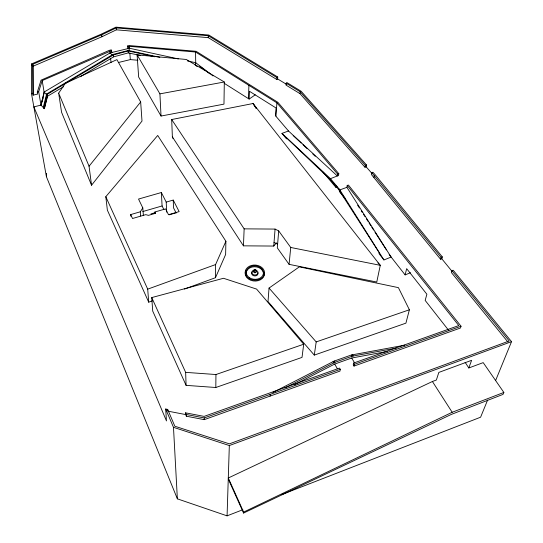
<?xml version="1.0" encoding="UTF-8"?>
<svg xmlns="http://www.w3.org/2000/svg" width="543" height="543" viewBox="0 0 543 543"><rect width="100%" height="100%" fill="white"/><g stroke="black" fill="none" stroke-linecap="round" stroke-linejoin="round"><path stroke-width="0.81" d="M33.089 95.168L32.777 64.291L101.738 34.82L116.216 27.91L208.274 35.729L276.93 77.574L276.801 79.488L208.274 37.643L116.385 29.824L101.935 36.741L33.109 66.219L33.089 95.168L37.643 94.041L37.311 92.113L41.064 80.147L109.387 50.316L111.322 49.847L111.878 52.474L111.505 51.768M242.836 509.721L227.076 515.85L177.364 498.841L46.42 176.713L31.467 93.559L31.535 63.925L101.079 34.236L115.937 27.15L208.817 35.037L277.738 76.997L277.609 78.911L276.801 79.488M184.484 289.066L215.483 277.697L215.591 264.563L225.895 241.268L157.708 135.451L105.804 196.709L107.371 210.148L148.714 302.179L152.685 300.72M215.815 387.498L215.944 374.534L303.713 344.221L256.588 289.086L223.492 278.281L151.735 297.578L152.726 311.112L186.079 385.36L215.815 387.498L302.017 357.396L303.713 344.221M224.313 81.986L223.974 104.134L161.027 116.046L138.655 77.045L137.101 54.863L186.297 59.479L224.313 81.986L159.92 93.858L137.101 54.863M225.895 241.268L225.63 254.504L215.483 277.697M227.076 515.85L229.329 445.545L511.533 341.642L453.201 270.244L451.925 270.672L451.376 272.518L507.99 342.09M248.395 98.609L248.925 85.36M224.232 83.31L249.149 99.084L249.468 91.292L276.041 107.982L275.505 115.768L288.503 130.985L337.325 175.966L338.54 175.599L338.812 173.706L277.887 102.328L196.125 51.3L129.214 45.551L127.714 45.911L128.25 48.531L127.714 45.911M276.468 242.823L273.753 246.054L243.447 245.843L244.146 228.854L171.697 119.528L253.058 103.516L380.276 265.323L376.761 282.041L289.073 264.346L277.31 247.873L278.702 230.904L275.07 229.078L244.146 228.854M468.819 367.971L483.202 362.622L503.856 392.433L503.008 394.401L451.423 414.37L243.563 513.067L243.624 512.09L228.291 477.996L432.404 381.498L436.362 380.032L438.832 372.417L471.609 360.308L468.819 367.971L465.107 362.296M275.98 116.073L276.896 102.831L195.568 52.019L129.309 46.325L128.1 46.617M269.043 288.061L268.011 301.609L314.282 355.102L405.913 323.153L409.388 309.781L398.406 287.641L299.336 266.857L269.043 288.061L316.196 341.914L314.282 355.102M286.168 83.201L286.018 85.115L300.001 93.654L364.971 167.224L366.165 166.871L366.491 164.97L301.141 91.251L286.86 82.556L286.168 83.201L300.177 91.747L365.296 165.323L364.971 167.224M273.753 246.054L275.07 229.078M270.088 396.098L270.244 394.361M300.001 93.654L300.177 91.747M289.073 264.346L290.729 247.472L278.702 230.911M128.291 52.25L128.603 50.492L159.846 57.314M276.896 102.831L337.597 174.065L337.325 175.966L330.463 178.667L281.953 133.395L288.503 130.985M337.665 187.036L336.124 187.654L336.355 185.991M339.959 190.274L339.714 191.93L345.076 198.399M338.574 189.398L379.211 252.726L379.021 253.635L383.928 259.954L391.136 257.07L346.909 187.321L347.201 185.428L348.423 185.061L461.034 326.221L460.43 328.02L353.988 366.091L353.255 364.842L353.608 363.07L458.794 325.556L347.201 185.428M371.806 172.674L371.46 174.574L440.549 259.221L441.812 258.801L442.335 256.941L375.505 175.138L372.926 172.233L371.806 172.674L441.072 257.362L440.549 259.221M374.018 177.466L374.365 175.572M340.298 369.342L339.972 371.107L204.243 419.651L186.31 416.196L185.53 412.829L204.093 416.393L339.565 368.079L340.298 369.342L204.229 417.934L186.256 414.479L185.53 412.829M353.988 366.091L354.348 364.319L353.608 363.07M195.249 64.841L195.704 62.723L187.423 60.911M43.84 108.166L43.338 107.12L46.603 94.014L47.546 96.213L44.35 108.709L43.847 107.67L47.024 94.455L113.46 54.938L128.196 50.967L154.775 56.757M178.314 58.922L129.451 48.239L110.093 52.909L44.105 92.059L40.99 105.104L44.35 108.709L47.445 95.582L46.535 94.095M410.501 272.701L405.132 274.901L406.653 268.656L426.879 294.238L425.169 300.415L448.464 330.09M128.603 50.492L128.196 50.967L128.345 52.881L140.657 55.569M128.643 51.035L129.451 48.239M43.189 97.923L40.99 105.104L33.863 106.896L166.463 420.927L165.696 409.015L167.658 409.395L174.846 426.228L229.39 443.855L509.253 340.956L451.925 270.672M42.191 80.595L44.207 92.69L40.99 105.104L38.689 91.767L42.191 80.595L111.695 50.56M487.614 400.062L480.603 417.2L281.437 494.7M495.589 380.589L511.533 341.642M140.637 215.971L140.311 211.79L142.802 207.915L138.526 199.057L161.366 192.527L166.206 202.105L166.701 212.15M58.664 93.145L65.33 83.344L116.908 59.628L140.664 101.955L142.001 121.055L91.543 185.244L61.583 112.299L58.664 93.145L89.052 166.226L91.543 185.244M89.052 166.226L140.664 101.955M254.491 272.287L254.925 272.946L255.291 272.328M276.93 77.574L277.738 76.997M249.149 99.084L255.258 94.808M46.603 94.014L112.93 54.436L128.345 50.451M47.546 96.213L63.524 86.697M80.228 76.746L113.636 56.852L128.345 52.881M272.891 392.501L334.278 361.034L351.341 355L404.664 345.205M284.844 387.994L334.997 362.283L352.074 356.235L396.315 348.07M294.163 384.865L334.685 364.061L351.721 358.013L387.308 351.443M243.624 512.09L452.183 412.273L503.856 392.433M338.71 188.448L339.864 189.914L346.909 187.321M148.714 302.179L147.703 289.147L215.591 264.563M354.348 364.319L461.034 326.221M316.196 341.914L409.388 309.781M441.072 257.362L442.335 256.941M337.597 174.065L338.812 173.706M365.296 165.323L366.491 164.97M169.226 214.804L176.319 212.727M155.04 213.63L154.938 211.98L165.588 208.885L168.513 214.723L179.142 211.607L173.224 200.075L166.206 202.105M150.968 213.888L154.701 212.802M130.849 216.25L130.7 214.58L140.311 211.79M142.809 211.546L162.085 205.953L161.366 192.527M31.467 93.559L32.75 93.24M37.311 92.113L38.689 91.767M118.36 62.52L130.327 59.594L137.874 60.246M151.735 297.578L185.652 372.362L215.944 374.534M167.767 411.126L185.591 414.553M290.729 247.472L380.276 265.323L377.928 262.907M165.696 409.015L173.482 427.314L229.329 445.545M274.039 242.388L277.609 244.201M277.609 78.911L286.718 84.464M199.702 66.266L205.023 70.162M206.354 71.133L210.345 74.052M195.704 62.723L210.338 73.902M211.668 74.92L212.999 75.939M195.168 65.031L197.17 66.572M293.186 135.519L301.148 143.013M302.987 144.743L307.277 148.782M312.788 153.968L315.239 156.275M112.93 54.436L113.46 54.938L113.636 56.852M112.727 54.558L113.582 56.214M110.093 52.909L112.462 55.155M44.105 92.059L46.535 94.625M43.338 107.12L43.847 107.67M366.165 166.871L372.05 173.522M330.463 178.667L338.846 188.625L338.71 189.568L330.436 179.733L286.602 137.963L286.528 138.893L281.953 133.395M323.051 172.097L336.124 187.654M441.812 258.801L452.129 271.452M389.161 254.552L405.132 274.901M256.303 108.457L253.058 103.516L256.303 108.485M171.697 119.528L172.369 136.877L243.447 245.843M357.613 205.159L359.439 207.996M361.271 210.84L362.181 212.259M363.552 214.39L364.923 216.514M366.294 218.646L368.12 221.483M369.036 222.901L370.862 225.745M371.779 227.164L373.604 230.001M374.975 232.132L386.399 249.875M432.404 381.498L452.183 412.273M339.864 189.914L383.928 259.954M352.509 354.742L353.242 355.977M351.341 355L352.074 356.235M351.721 358.013L354.518 362.751M334.278 361.034L334.997 362.283M334.685 364.061L337.434 368.84M333.035 361.631L333.755 362.88M176.095 212.904L173.543 207.901L173.224 200.075M162.085 205.953L163.918 209.625M154.938 211.98L155.576 213.284L148.436 215.367L145.789 214.648L132.54 218.503L130.7 214.58M105.804 196.709L147.703 289.147M228.257 479.007L243.563 513.067M172.369 136.877L172.986 138.458M31.535 63.925L31.82 65.588M32.777 64.291L33.109 66.219M101.738 34.82L101.935 36.741M109.91 50.988L110.154 53.547M110.629 58.495L111.023 62.621M116.216 27.91L116.385 29.824M129.309 46.325L129.506 48.877M129.818 52.997L130.327 59.594M142.802 207.915L143.372 215.449M167.658 409.395L167.733 410.549M173.482 427.314L177.364 498.841M159.92 93.858L161.027 116.046M186.256 414.479L186.31 416.196M185.652 372.362L186.079 385.36M195.568 52.019L195.711 63.348M46.379 173.339L46.42 176.713M204.229 417.934L204.243 419.651M208.274 35.729L208.274 37.643M264.434 272.966A9.665 7.554 3.4 0 1 253.214 280.921A9.665 7.554 3.4 0 1 246.067 270.109M256.181 270.353A3.136 2.45 3.4 0 1 257.294 274.174A3.136 2.45 3.4 0 1 252.319 273.916A3.136 2.45 3.4 0 1 253.791 270.231M254.586 270.109A3.136 2.45 3.4 0 1 255.4 270.149M246.502 275.057A8.627 6.747 3.4 0 1 254.395 266.742A8.627 6.747 3.4 0 1 263.335 274.778M257.762 272.667A3.136 2.45 3.4 0 1 256.411 275.613A3.136 2.45 3.4 0 1 252.441 274.989A3.136 2.45 3.4 0 1 252.42 271.839M255.95 270.394A1.568 1.229 3.4 0 1 256.16 272.131A1.568 1.229 3.4 0 1 253.948 272.24A1.568 1.229 3.4 0 1 253.737 270.509M254.402 270.156A1.568 1.229 3.4 0 1 255.21 270.115M254.782 270.835L255.162 270.889L254.803 270.794M254.816 270.224L255.196 270.285L254.816 270.224M248.762 278.315A9.679 7.554 3.4 0 0 264.421 274.032A9.679 7.554 3.4 0 0 251.45 265.446A9.679 7.554 3.4 0 0 248.762 278.315M249.413 277.683A8.634 6.747 3.4 0 0 263.396 273.876A8.634 6.747 3.4 0 0 251.823 266.206A8.634 6.747 3.4 0 0 249.413 277.683M253.975 271.785A1.575 1.229 3.4 0 0 256.52 271.106A1.575 1.229 3.4 0 0 254.423 269.701A1.575 1.229 3.4 0 0 253.975 271.785"/></g></svg>
